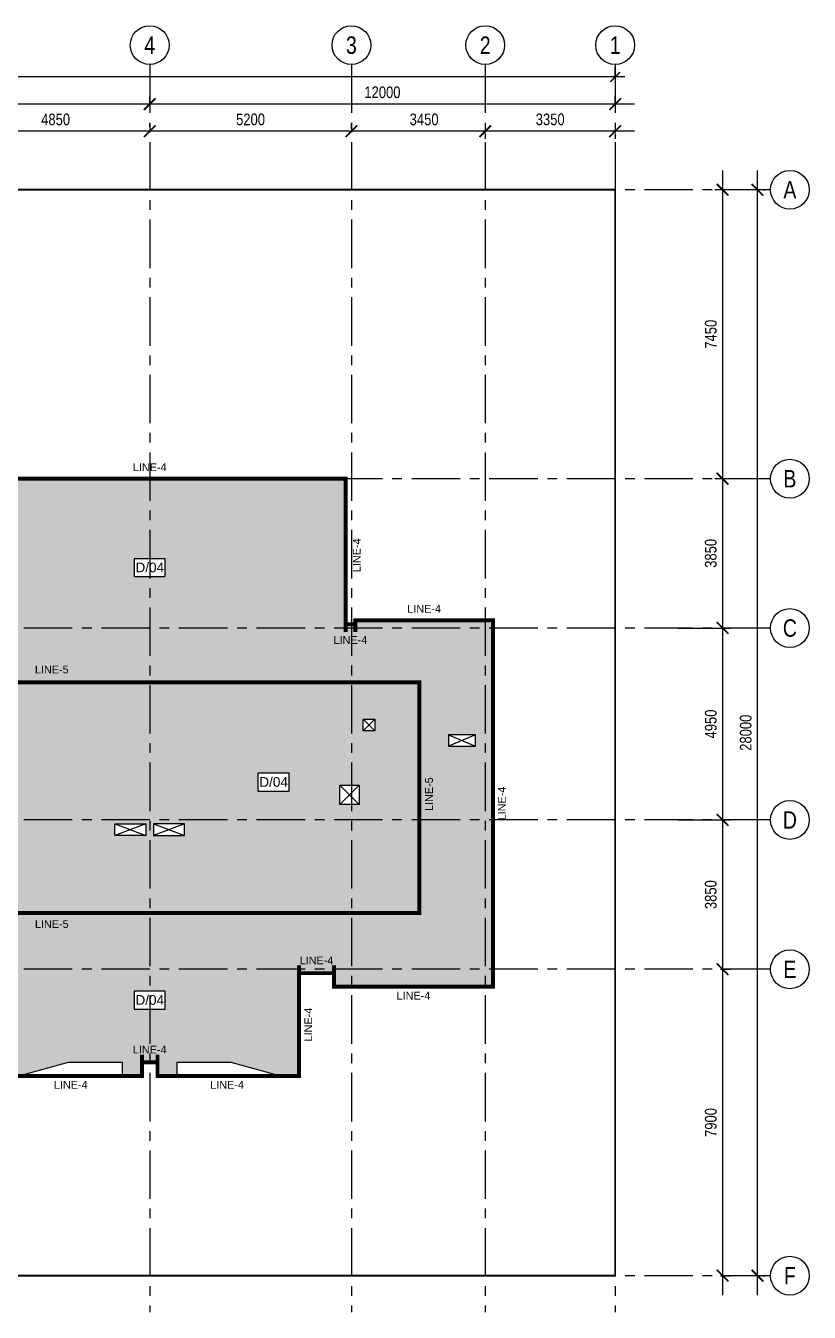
# Model space of a CAD drawing. Header units: metres. Extents: x -2 to 146, y -3 to 32.
# Drawn here: x 125.8 to 146, y -0.94 to 32.23 of the extents above; entities that cross this region are included whole.
import ezdxf
from ezdxf.enums import TextEntityAlignment as Align
from ezdxf.xclip import XClip

# ---------------------------------------------------------------- set-up
doc = ezdxf.new("R2010")
doc.units = ezdxf.units.M
doc.header["$XCLIPFRAME"] = 0
doc.header["$PDMODE"] = 34
doc.header["$PDSIZE"] = 0.1
for name, pattern in [('CENTER', [2, 1.25, -0.25, 0.25, -0.25]), ('HIDDEN', [0.375, 0.25, -0.125]), ('HIDDEN2', [0.1875, 0.125, -0.0625]), ('LAC-591-XREF-TH-A-GRID-125-4 6 8$0$CENTER', [2, 1.25, -0.25, 0.25, -0.25]), ('LAC-591-XREF-TH-A-PLOT$0$CENTER', [2, 1.25, -0.25, 0.25, -0.25]), ('LAC-591-XREF-TH-A-PLOT$0$DASHDOTX2', [2, 1, -0.5, 0, -0.5])]:
    doc.linetypes.add(name, pattern=pattern)
doc.layers.get('0').update_dxf_attribs({"linetype": 'CONTINUOUS'})
doc.layers.get('DEFPOINTS').update_dxf_attribs({"linetype": 'CONTINUOUS'})
for name, color, linetype in [('LAC-591-XREF-TH-A-GRID-125-4 6 8$0$15-GRID', 8, 'LAC-591-XREF-TH-A-GRID-125-4 6 8$0$CENTER'), ('LAC-591-XREF-TH-A-GRID-125-4 6 8$0$16-GRIDN', 2, 'CONTINUOUS'), ('LAC-591-XREF-TH-A-GRID-125-4 6 8$0$17-GRIDD', 5, 'CONTINUOUS'), ('LAC-591-XREF-TH-A-PLOT$0$29-PLOT LIMIT', 5, 'LAC-591-XREF-TH-A-PLOT$0$DASHDOTX2'), ('LAC-591-XREF-TH-A-PLOT-4$0$07-DIM', 23, 'CONTINUOUS'), ('LAC-591-XREF-TH-A-PLOT-4$0$17-GRIDD', 5, 'CONTINUOUS')]:
    doc.layers.add(name, color=color, linetype=linetype)
for name, color, linetype, true_color in [('S-LINE-4', 7, 'CONTINUOUS', 0x089614), ('S-LINE-5', 7, 'FENCELINE2', 0xb10bb1), ('S-LOAD-ROOF', 7, 'CONTINUOUS', 0x940000)]:
    doc.layers.add(name, color=color, linetype=linetype, true_color=true_color)
doc.styles.add('_ACM-G-TEXT', font='arial.ttf')
doc.styles.add('Arial_1', font='arial.ttf', dxfattribs={"height": 2.458832})
doc.styles.add('LAC-591-XREF-TH-A-GRID-125-4 6 8$0$GRID-DIM-NO', font='arial.ttf', dxfattribs={"width": 0.8})
doc.styles.add('LAC-591-XREF-TH-A-PLOT-4$0$GRID-DIM-NO', font='arial.ttf', dxfattribs={"width": 0.8})
doc.linetypes.add('FENCELINE2', pattern='A,0.25,-0.1,[132,ltypeshp.shx,S=0.1,R=0,X=-0.1,Y=0],-0.1,1', length=1.45)
doc.dimstyles.new('LAC-591-XREF-TH-A-GRID-125-4 6 8$0$GRID-DIM-100', dxfattribs={"dimtxt": 0.3, "dimasz": 0.3, "dimexe": 0.2, "dimexo": 0.2, "dimgap": 0.15, "dimtad": 1, "dimdec": 0, "dimlfac": 1000, "dimzin": 0, "dimdsep": 46, "dimtxsty": 'LAC-591-XREF-TH-A-GRID-125-4 6 8$0$GRID-DIM-NO', "dimblk": 'LAC-591-XREF-TH-A-GRID-125-4 6 8$0$_ARCHTICK', "dimcen": 0.5, "dimdle": 0.5, "dimclrt": 3, "dimazin": 0, "dimtfac": 1, "dimtdec": 0, "dimtix": 1, "dimtmove": 0, "dimatfit": 3, "dimfxl": 1, "dimtolj": 1, "dimtzin": 0, "dimarcsym": 0})
doc.dimstyles.new('LAC-591-XREF-TH-A-PLOT-4$0$GRID-DIM-100A', dxfattribs={"dimscale": 1.25, "dimtxt": 0.25, "dimasz": 0.2, "dimexe": 0.2, "dimexo": 0.2, "dimgap": 0.1, "dimtad": 1, "dimdec": 0, "dimlfac": 1000, "dimzin": 4, "dimdsep": 46, "dimtxsty": 'LAC-591-XREF-TH-A-PLOT-4$0$GRID-DIM-NO', "dimblk": 'LAC-591-XREF-TH-A-PLOT-4$0$_ARCHTICK', "dimcen": 0.5, "dimdle": 0.2, "dimclrt": 3, "dimadec": 5, "dimazin": 0, "dimtfac": 1, "dimtdec": 0, "dimtix": 1, "dimtmove": 0, "dimatfit": 3, "dimfxl": 0.5, "dimfxlon": 1, "dimtolj": 1, "dimtzin": 0, "dimarcsym": 0})

# ---------------------------------------------------------------- blocks, each defined once
blk = doc.blocks.new('LAC-591-XREF-TH-A-GRID-125-4 6 8$0$_ARCHTICK')
at = {"color": 0, "linetype": 'ByBlock', "ltscale": 30, "const_width": 0.15}
blk.add_lwpolyline([(-0.5, -0.5), (0.5, 0.5)], dxfattribs=at)
blk = doc.blocks.new('*D48')
at = {"layer": 'DEFPOINTS', "color": 0, "transparency": 16777216}
for p in [(37.65, 29.649), (41, 29.649), (37.65, 29.509)]:
    blk.add_point(p, dxfattribs=at)
at = {"layer": 'LAC-591-XREF-TH-A-GRID-125-4 6 8$0$17-GRIDD', "color": 0, "lineweight": -2, "transparency": 16777216}
for p, q in [((41.5, 29.509), (37.15, 29.509)), ((37.65, 29.449), (37.65, 29.309)), ((41, 29.449), (41, 29.309))]:
    blk.add_line(p, q, dxfattribs=at)
at = {"layer": 'LAC-591-XREF-TH-A-GRID-125-4 6 8$0$17-GRIDD', "color": 0, "lineweight": -2, "transparency": 16777216, "xscale": 0.3, "yscale": 0.3, "zscale": 0.3, "rotation": 180}
blk.add_blockref('LAC-591-XREF-TH-A-GRID-125-4 6 8$0$_ARCHTICK', (37.65, 29.509), dxfattribs=at)
at = {"layer": 'LAC-591-XREF-TH-A-GRID-125-4 6 8$0$17-GRIDD', "color": 0, "lineweight": -2, "transparency": 16777216, "xscale": 0.3, "yscale": 0.3, "zscale": 0.3}
blk.add_blockref('LAC-591-XREF-TH-A-GRID-125-4 6 8$0$_ARCHTICK', (41, 29.509), dxfattribs=at)
at = {"layer": 'LAC-591-XREF-TH-A-GRID-125-4 6 8$0$17-GRIDD', "color": 3, "transparency": 16777216, "insert": (39.325, 29.813), "char_height": 0.3, "attachment_point": 5, "style": 'LAC-591-XREF-TH-A-GRID-125-4 6 8$0$GRID-DIM-NO'}
blk.add_mtext('\\A1;3350', dxfattribs=at)
blk = doc.blocks.new('*D49')
at = {"layer": 'DEFPOINTS', "color": 0, "transparency": 16777216}
for p in [(37.65, 29.649), (34.2, 29.509), (34.2, 29.395)]:
    blk.add_point(p, dxfattribs=at)
at = {"layer": 'LAC-591-XREF-TH-A-GRID-125-4 6 8$0$17-GRIDD', "color": 0, "lineweight": -2, "transparency": 16777216}
for p, q in [((34.2, 29.595), (34.2, 29.709)), ((38.15, 29.509), (33.7, 29.509)), ((37.65, 29.449), (37.65, 29.309))]:
    blk.add_line(p, q, dxfattribs=at)
at = {"layer": 'LAC-591-XREF-TH-A-GRID-125-4 6 8$0$17-GRIDD', "color": 0, "lineweight": -2, "transparency": 16777216, "xscale": 0.3, "yscale": 0.3, "zscale": 0.3, "rotation": 180}
blk.add_blockref('LAC-591-XREF-TH-A-GRID-125-4 6 8$0$_ARCHTICK', (34.2, 29.509), dxfattribs=at)
at = {"layer": 'LAC-591-XREF-TH-A-GRID-125-4 6 8$0$17-GRIDD', "color": 0, "lineweight": -2, "transparency": 16777216, "xscale": 0.3, "yscale": 0.3, "zscale": 0.3}
blk.add_blockref('LAC-591-XREF-TH-A-GRID-125-4 6 8$0$_ARCHTICK', (37.65, 29.509), dxfattribs=at)
at = {"layer": 'LAC-591-XREF-TH-A-GRID-125-4 6 8$0$17-GRIDD', "color": 3, "transparency": 16777216, "insert": (36.075, 29.813), "char_height": 0.3, "attachment_point": 5, "style": 'LAC-591-XREF-TH-A-GRID-125-4 6 8$0$GRID-DIM-NO'}
blk.add_mtext('\\A1;3450', dxfattribs=at)
blk = doc.blocks.new('*D50')
at = {"layer": 'DEFPOINTS', "color": 0, "transparency": 16777216}
for p in [(29, 29.509), (29, 29.42), (34.2, 29.381)]:
    blk.add_point(p, dxfattribs=at)
at = {"layer": 'LAC-591-XREF-TH-A-GRID-125-4 6 8$0$17-GRIDD', "color": 0, "lineweight": -2, "transparency": 16777216}
for p, q in [((29, 29.62), (29, 29.709)), ((34.2, 29.581), (34.2, 29.709)), ((34.7, 29.509), (28.5, 29.509))]:
    blk.add_line(p, q, dxfattribs=at)
at = {"layer": 'LAC-591-XREF-TH-A-GRID-125-4 6 8$0$17-GRIDD', "color": 0, "lineweight": -2, "transparency": 16777216, "xscale": 0.3, "yscale": 0.3, "zscale": 0.3, "rotation": 180}
blk.add_blockref('LAC-591-XREF-TH-A-GRID-125-4 6 8$0$_ARCHTICK', (29, 29.509), dxfattribs=at)
at = {"layer": 'LAC-591-XREF-TH-A-GRID-125-4 6 8$0$17-GRIDD', "color": 0, "lineweight": -2, "transparency": 16777216, "xscale": 0.3, "yscale": 0.3, "zscale": 0.3}
blk.add_blockref('LAC-591-XREF-TH-A-GRID-125-4 6 8$0$_ARCHTICK', (34.2, 29.509), dxfattribs=at)
at = {"layer": 'LAC-591-XREF-TH-A-GRID-125-4 6 8$0$17-GRIDD', "color": 3, "transparency": 16777216, "insert": (31.6, 29.812), "char_height": 0.3, "attachment_point": 5, "style": 'LAC-591-XREF-TH-A-GRID-125-4 6 8$0$GRID-DIM-NO'}
blk.add_mtext('\\A1;5200', dxfattribs=at)
blk = doc.blocks.new('*D51')
at = {"layer": 'DEFPOINTS', "color": 0, "transparency": 16777216}
for p in [(24.15, 29.509), (24.15, 29.42), (29, 29.42)]:
    blk.add_point(p, dxfattribs=at)
at = {"layer": 'LAC-591-XREF-TH-A-GRID-125-4 6 8$0$17-GRIDD', "color": 0, "lineweight": -2, "transparency": 16777216}
for p, q in [((24.15, 29.62), (24.15, 29.709)), ((29, 29.62), (29, 29.709)), ((29.5, 29.509), (23.65, 29.509))]:
    blk.add_line(p, q, dxfattribs=at)
at = {"layer": 'LAC-591-XREF-TH-A-GRID-125-4 6 8$0$17-GRIDD', "color": 0, "lineweight": -2, "transparency": 16777216, "xscale": 0.3, "yscale": 0.3, "zscale": 0.3, "rotation": 180}
blk.add_blockref('LAC-591-XREF-TH-A-GRID-125-4 6 8$0$_ARCHTICK', (24.15, 29.509), dxfattribs=at)
at = {"layer": 'LAC-591-XREF-TH-A-GRID-125-4 6 8$0$17-GRIDD', "color": 0, "lineweight": -2, "transparency": 16777216, "xscale": 0.3, "yscale": 0.3, "zscale": 0.3}
blk.add_blockref('LAC-591-XREF-TH-A-GRID-125-4 6 8$0$_ARCHTICK', (29, 29.509), dxfattribs=at)
at = {"layer": 'LAC-591-XREF-TH-A-GRID-125-4 6 8$0$17-GRIDD', "color": 3, "transparency": 16777216, "insert": (26.575, 29.812), "char_height": 0.3, "attachment_point": 5, "style": 'LAC-591-XREF-TH-A-GRID-125-4 6 8$0$GRID-DIM-NO'}
blk.add_mtext('\\A1;4850', dxfattribs=at)
blk = doc.blocks.new('*D53')
at = {"layer": 'DEFPOINTS', "color": 0, "transparency": 16777216}
for p in [(29, 30.209), (29, 30.019), (41, 30.019)]:
    blk.add_point(p, dxfattribs=at)
at = {"layer": 'LAC-591-XREF-TH-A-GRID-125-4 6 8$0$17-GRIDD', "color": 0, "lineweight": -2, "transparency": 16777216}
for p, q in [((41.5, 30.209), (28.5, 30.209)), ((29, 30.219), (29, 30.409)), ((41, 30.219), (41, 30.409))]:
    blk.add_line(p, q, dxfattribs=at)
at = {"layer": 'LAC-591-XREF-TH-A-GRID-125-4 6 8$0$17-GRIDD', "color": 0, "lineweight": -2, "transparency": 16777216, "xscale": 0.3, "yscale": 0.3, "zscale": 0.3, "rotation": 180}
blk.add_blockref('LAC-591-XREF-TH-A-GRID-125-4 6 8$0$_ARCHTICK', (29, 30.209), dxfattribs=at)
at = {"layer": 'LAC-591-XREF-TH-A-GRID-125-4 6 8$0$17-GRIDD', "color": 0, "lineweight": -2, "transparency": 16777216, "xscale": 0.3, "yscale": 0.3, "zscale": 0.3}
blk.add_blockref('LAC-591-XREF-TH-A-GRID-125-4 6 8$0$_ARCHTICK', (41, 30.209), dxfattribs=at)
at = {"layer": 'LAC-591-XREF-TH-A-GRID-125-4 6 8$0$17-GRIDD', "color": 3, "transparency": 16777216, "insert": (35, 30.512), "char_height": 0.3, "attachment_point": 5, "style": 'LAC-591-XREF-TH-A-GRID-125-4 6 8$0$GRID-DIM-NO'}
blk.add_mtext('\\A1;12000', dxfattribs=at)
blk = doc.blocks.new('*D54')
at = {"layer": 'DEFPOINTS', "color": 0, "transparency": 16777216}
for p in [(20.5, 30.209), (29, 30.019), (20.5, 29.854)]:
    blk.add_point(p, dxfattribs=at)
at = {"layer": 'LAC-591-XREF-TH-A-GRID-125-4 6 8$0$17-GRIDD', "color": 0, "lineweight": -2, "transparency": 16777216}
for p, q in [((29.5, 30.209), (20, 30.209)), ((20.5, 30.054), (20.5, 30.409)), ((29, 30.219), (29, 30.409))]:
    blk.add_line(p, q, dxfattribs=at)
at = {"layer": 'LAC-591-XREF-TH-A-GRID-125-4 6 8$0$17-GRIDD', "color": 0, "lineweight": -2, "transparency": 16777216, "xscale": 0.3, "yscale": 0.3, "zscale": 0.3, "rotation": 180}
blk.add_blockref('LAC-591-XREF-TH-A-GRID-125-4 6 8$0$_ARCHTICK', (20.5, 30.209), dxfattribs=at)
at = {"layer": 'LAC-591-XREF-TH-A-GRID-125-4 6 8$0$17-GRIDD', "color": 0, "lineweight": -2, "transparency": 16777216, "xscale": 0.3, "yscale": 0.3, "zscale": 0.3}
blk.add_blockref('LAC-591-XREF-TH-A-GRID-125-4 6 8$0$_ARCHTICK', (29, 30.209), dxfattribs=at)
at = {"layer": 'LAC-591-XREF-TH-A-GRID-125-4 6 8$0$17-GRIDD', "color": 3, "transparency": 16777216, "insert": (25.091, 30.512), "char_height": 0.3, "attachment_point": 5, "style": 'LAC-591-XREF-TH-A-GRID-125-4 6 8$0$GRID-DIM-NO'}
blk.add_mtext('\\A1;8500', dxfattribs=at)
blk = doc.blocks.new('*D55')
at = {"layer": 'DEFPOINTS', "color": 0, "transparency": 16777216}
for p in [(44.693, 28), (43.77, 20.55), (44.693, 20.55)]:
    blk.add_point(p, dxfattribs=at)
at = {"layer": 'LAC-591-XREF-TH-A-GRID-125-4 6 8$0$17-GRIDD', "color": 0, "lineweight": -2, "transparency": 16777216}
for p, q in [((43.77, 28.5), (43.77, 20.05)), ((44.493, 28), (43.57, 28)), ((44.493, 20.55), (43.57, 20.55))]:
    blk.add_line(p, q, dxfattribs=at)
at = {"layer": 'LAC-591-XREF-TH-A-GRID-125-4 6 8$0$17-GRIDD', "color": 0, "lineweight": -2, "transparency": 16777216, "xscale": 0.3, "yscale": 0.3, "zscale": 0.3}
for p, rotation in [((43.77, 28), 90), ((43.77, 20.55), 270)]:
    blk.add_blockref('LAC-591-XREF-TH-A-GRID-125-4 6 8$0$_ARCHTICK', p, dxfattribs=dict(at, rotation=rotation))
at = {"layer": 'LAC-591-XREF-TH-A-GRID-125-4 6 8$0$17-GRIDD', "color": 3, "transparency": 16777216, "insert": (43.467, 24.275), "char_height": 0.3, "attachment_point": 5, "rotation": 90, "style": 'LAC-591-XREF-TH-A-GRID-125-4 6 8$0$GRID-DIM-NO'}
blk.add_mtext('\\A1;7450', dxfattribs=at)
blk = doc.blocks.new('*D56')
at = {"layer": 'DEFPOINTS', "color": 0, "transparency": 16777216}
for p in [(44.693, 20.55), (43.698, 16.7), (43.77, 16.7)]:
    blk.add_point(p, dxfattribs=at)
at = {"layer": 'LAC-591-XREF-TH-A-GRID-125-4 6 8$0$17-GRIDD', "color": 0, "lineweight": -2, "transparency": 16777216}
for p, q in [((43.77, 21.05), (43.77, 16.2)), ((44.493, 20.55), (43.57, 20.55)), ((43.898, 16.7), (43.97, 16.7))]:
    blk.add_line(p, q, dxfattribs=at)
at = {"layer": 'LAC-591-XREF-TH-A-GRID-125-4 6 8$0$17-GRIDD', "color": 0, "lineweight": -2, "transparency": 16777216, "xscale": 0.3, "yscale": 0.3, "zscale": 0.3}
for p, rotation in [((43.77, 20.55), 90), ((43.77, 16.7), 270)]:
    blk.add_blockref('LAC-591-XREF-TH-A-GRID-125-4 6 8$0$_ARCHTICK', p, dxfattribs=dict(at, rotation=rotation))
at = {"layer": 'LAC-591-XREF-TH-A-GRID-125-4 6 8$0$17-GRIDD', "color": 3, "transparency": 16777216, "insert": (43.466, 18.625), "char_height": 0.3, "attachment_point": 5, "rotation": 90, "style": 'LAC-591-XREF-TH-A-GRID-125-4 6 8$0$GRID-DIM-NO'}
blk.add_mtext('\\A1;3850', dxfattribs=at)
blk = doc.blocks.new('*D57')
at = {"layer": 'DEFPOINTS', "color": 0, "transparency": 16777216}
for p in [(42.421, 16.7), (42.421, 11.75), (43.77, 11.75)]:
    blk.add_point(p, dxfattribs=at)
at = {"layer": 'LAC-591-XREF-TH-A-GRID-125-4 6 8$0$17-GRIDD', "color": 0, "lineweight": -2, "transparency": 16777216}
for p, q in [((43.77, 17.2), (43.77, 11.25)), ((42.621, 16.7), (43.97, 16.7)), ((42.621, 11.75), (43.97, 11.75))]:
    blk.add_line(p, q, dxfattribs=at)
at = {"layer": 'LAC-591-XREF-TH-A-GRID-125-4 6 8$0$17-GRIDD', "color": 0, "lineweight": -2, "transparency": 16777216, "xscale": 0.3, "yscale": 0.3, "zscale": 0.3}
for p, rotation in [((43.77, 16.7), 90), ((43.77, 11.75), 270)]:
    blk.add_blockref('LAC-591-XREF-TH-A-GRID-125-4 6 8$0$_ARCHTICK', p, dxfattribs=dict(at, rotation=rotation))
at = {"layer": 'LAC-591-XREF-TH-A-GRID-125-4 6 8$0$17-GRIDD', "color": 3, "transparency": 16777216, "insert": (43.467, 14.225), "char_height": 0.3, "attachment_point": 5, "rotation": 90, "style": 'LAC-591-XREF-TH-A-GRID-125-4 6 8$0$GRID-DIM-NO'}
blk.add_mtext('\\A1;4950', dxfattribs=at)
blk = doc.blocks.new('*D58')
at = {"layer": 'DEFPOINTS', "color": 0, "transparency": 16777216}
for p in [(42.421, 11.75), (43.514, 7.9), (43.77, 7.9)]:
    blk.add_point(p, dxfattribs=at)
at = {"layer": 'LAC-591-XREF-TH-A-GRID-125-4 6 8$0$17-GRIDD', "color": 0, "lineweight": -2, "transparency": 16777216}
for p, q in [((43.77, 12.25), (43.77, 7.4)), ((42.621, 11.75), (43.97, 11.75)), ((43.714, 7.9), (43.97, 7.9))]:
    blk.add_line(p, q, dxfattribs=at)
at = {"layer": 'LAC-591-XREF-TH-A-GRID-125-4 6 8$0$17-GRIDD', "color": 0, "lineweight": -2, "transparency": 16777216, "xscale": 0.3, "yscale": 0.3, "zscale": 0.3}
for p, rotation in [((43.77, 11.75), 90), ((43.77, 7.9), 270)]:
    blk.add_blockref('LAC-591-XREF-TH-A-GRID-125-4 6 8$0$_ARCHTICK', p, dxfattribs=dict(at, rotation=rotation))
at = {"layer": 'LAC-591-XREF-TH-A-GRID-125-4 6 8$0$17-GRIDD', "color": 3, "transparency": 16777216, "insert": (43.466, 9.825), "char_height": 0.3, "attachment_point": 5, "rotation": 90, "style": 'LAC-591-XREF-TH-A-GRID-125-4 6 8$0$GRID-DIM-NO'}
blk.add_mtext('\\A1;3850', dxfattribs=at)
blk = doc.blocks.new('*D59')
at = {"layer": 'DEFPOINTS', "color": 0, "transparency": 16777216}
for p in [(43.514, 7.9), (43.514, 0), (43.77, 0)]:
    blk.add_point(p, dxfattribs=at)
at = {"layer": 'LAC-591-XREF-TH-A-GRID-125-4 6 8$0$17-GRIDD', "color": 0, "lineweight": -2, "transparency": 16777216}
for p, q in [((43.77, 8.4), (43.77, -0.5)), ((43.714, 7.9), (43.97, 7.9)), ((43.714, 0), (43.97, 0))]:
    blk.add_line(p, q, dxfattribs=at)
at = {"layer": 'LAC-591-XREF-TH-A-GRID-125-4 6 8$0$17-GRIDD', "color": 0, "lineweight": -2, "transparency": 16777216, "xscale": 0.3, "yscale": 0.3, "zscale": 0.3}
for p, rotation in [((43.77, 7.9), 90), ((43.77, 0), 270)]:
    blk.add_blockref('LAC-591-XREF-TH-A-GRID-125-4 6 8$0$_ARCHTICK', p, dxfattribs=dict(at, rotation=rotation))
at = {"layer": 'LAC-591-XREF-TH-A-GRID-125-4 6 8$0$17-GRIDD', "color": 3, "transparency": 16777216, "insert": (43.467, 3.95), "char_height": 0.3, "attachment_point": 5, "rotation": 90, "style": 'LAC-591-XREF-TH-A-GRID-125-4 6 8$0$GRID-DIM-NO'}
blk.add_mtext('\\A1;7900', dxfattribs=at)
blk = doc.blocks.new('*D60')
at = {"layer": 'DEFPOINTS', "color": 0, "transparency": 16777216}
for p in [(44.615, 28), (44.67, 28), (44.615, 0)]:
    blk.add_point(p, dxfattribs=at)
at = {"layer": 'LAC-591-XREF-TH-A-GRID-125-4 6 8$0$17-GRIDD', "color": 0, "lineweight": -2, "transparency": 16777216}
for p, q in [((44.67, -0.5), (44.67, 28.5)), ((44.815, 28), (44.87, 28)), ((44.815, 0), (44.87, 0))]:
    blk.add_line(p, q, dxfattribs=at)
at = {"layer": 'LAC-591-XREF-TH-A-GRID-125-4 6 8$0$17-GRIDD', "color": 0, "lineweight": -2, "transparency": 16777216, "xscale": 0.3, "yscale": 0.3, "zscale": 0.3}
for p, rotation in [((44.67, 28), 90), ((44.67, 0), 270)]:
    blk.add_blockref('LAC-591-XREF-TH-A-GRID-125-4 6 8$0$_ARCHTICK', p, dxfattribs=dict(at, rotation=rotation))
at = {"layer": 'LAC-591-XREF-TH-A-GRID-125-4 6 8$0$17-GRIDD', "color": 3, "transparency": 16777216, "insert": (44.367, 14), "char_height": 0.3, "attachment_point": 5, "rotation": 90, "style": 'LAC-591-XREF-TH-A-GRID-125-4 6 8$0$GRID-DIM-NO'}
blk.add_mtext('\\A1;28000', dxfattribs=at)
blk = doc.blocks.new('LAC-591-XREF-TH-A-GRID-125-4 6 8$0$GRID-NO')
at = {"layer": 'LAC-591-XREF-TH-A-GRID-125-4 6 8$0$16-GRIDN', "color": 5, "linetype": 'Continuous'}
blk.add_circle((0, 0.5), 0.5, dxfattribs=at)
at = {"layer": 'LAC-591-XREF-TH-A-GRID-125-4 6 8$0$16-GRIDN', "style": 'LAC-591-XREF-TH-A-GRID-125-4 6 8$0$GRID-DIM-NO', "width": 0.8}
blk.add_attdef('NO.', text='', height=0.45, dxfattribs=at).set_placement((0, 0.5), align=Align.MIDDLE)
blk = doc.blocks.new('LAC-591-XREF-TH-A-PLOT-4$0$_ARCHTICK')
at = {"color": 0, "linetype": 'ByBlock', "ltscale": 30, "const_width": 0.15}
blk.add_lwpolyline([(-0.5, -0.5), (0.5, 0.5)], dxfattribs=at)
blk = doc.blocks.new('*D27')
at = {"layer": 'DEFPOINTS', "color": 0, "transparency": 16777216}
for p in [(0, 30.909), (0, 30.725), (41, 30.725)]:
    blk.add_point(p, dxfattribs=at)
at = {"layer": 'LAC-591-XREF-TH-A-PLOT-4$0$17-GRIDD', "color": 0, "lineweight": -2, "transparency": 16777216}
for p, q in [((41.25, 30.909), (-0.25, 30.909)), ((0, 30.909), (0, 31.159)), ((41, 30.909), (41, 31.159))]:
    blk.add_line(p, q, dxfattribs=at)
at = {"layer": 'LAC-591-XREF-TH-A-PLOT-4$0$17-GRIDD', "color": 0, "lineweight": -2, "transparency": 16777216, "xscale": 0.25, "yscale": 0.25, "zscale": 0.25, "rotation": 180}
blk.add_blockref('LAC-591-XREF-TH-A-PLOT-4$0$_ARCHTICK', (0, 30.909), dxfattribs=at)
at = {"layer": 'LAC-591-XREF-TH-A-PLOT-4$0$17-GRIDD', "color": 0, "lineweight": -2, "transparency": 16777216, "xscale": 0.25, "yscale": 0.25, "zscale": 0.25}
blk.add_blockref('LAC-591-XREF-TH-A-PLOT-4$0$_ARCHTICK', (41, 30.909), dxfattribs=at)
at = {"layer": 'LAC-591-XREF-TH-A-PLOT-4$0$17-GRIDD', "color": 3, "transparency": 16777216, "insert": (19.42, 31.194), "char_height": 0.3125, "attachment_point": 5, "style": 'LAC-591-XREF-TH-A-PLOT-4$0$GRID-DIM-NO'}
blk.add_mtext('\\A1;41000', dxfattribs=at)
blk = doc.blocks.new('LAC-591-XREF-TH-A-PLOT')
at = {"layer": 'LAC-591-XREF-TH-A-PLOT$0$29-PLOT LIMIT', "linetype": 'LAC-591-XREF-TH-A-PLOT$0$CENTER', "const_width": 0.05}
blk.add_lwpolyline([(0, 0), (41, 0), (41, 28), (0, 28)], close=True, dxfattribs=at)
blk = doc.blocks.new('LAC-591-XREF-TH-A-GRID-125-4 6 8')
at = {"layer": 'LAC-591-XREF-TH-A-GRID-125-4 6 8$0$15-GRID'}
for p, q in [((29, 31.2295), (29, -0.943)), ((34.2, 31.2295), (34.2, -0.943)), ((37.65, 31.2295), (37.65, -0.943)), ((41, 31.2295), (41, -0.943)), ((45.0044, 28), (-35, 28)), ((45.0044, 20.55), (-35, 20.55)), ((45.0044, 16.7), (-35, 16.7)), ((45.0044, 11.75), (-35, 11.75)), ((45.0044, 7.9), (-35, 7.9)), ((45.0044, 0), (-35, 0))]:
    blk.add_line(p, q, dxfattribs=at)
at = {"layer": 'LAC-591-XREF-TH-A-GRID-125-4 6 8$0$16-GRIDN'}
for p, values in [((29, 31.2295), {'NO.': '4'}), ((34.2, 31.2295), {'NO.': '3'}), ((37.65, 31.2295), {'NO.': '2'}), ((41, 31.2295), {'NO.': '1'}), ((45.5044, 27.5), {'NO.': 'A'}), ((45.5044, 20.05), {'NO.': 'B'}), ((45.5044, 16.2), {'NO.': 'C'}), ((45.5044, 11.25), {'NO.': 'D'}), ((45.5044, 7.4), {'NO.': 'E'}), ((45.5044, -0.5), {'NO.': 'F'})]:
    blk.add_blockref('LAC-591-XREF-TH-A-GRID-125-4 6 8$0$GRID-NO', p, dxfattribs=at).add_auto_attribs(values)
at = {"layer": 'LAC-591-XREF-TH-A-GRID-125-4 6 8$0$17-GRIDD'}
for base, p1, p2, picture, middle in [((20.5, 30.2093), (29, 30.0189), (20.5, 29.8544), '*D54', (25.0909, 30.2093)), ((29, 30.2093), (41, 30.0189), (29, 30.0189), '*D53', (35, 30.2093)), ((34.2, 29.5093), (37.65, 29.6486), (34.2, 29.3953), '*D49', (36.0754, 29.5093))]:
    dim = blk.add_linear_dim(base=base, p1=p1, p2=p2, dimstyle='LAC-591-XREF-TH-A-GRID-125-4 6 8$0$GRID-DIM-100', dxfattribs=at)
    dim.commit()
    dim.dimension.update_dxf_attribs({"geometry": picture, "text_midpoint": middle, "dimtype": 128})
for base, p1, p2, picture, middle in [((24.15, 29.5093), (29, 29.4199), (24.15, 29.4199), '*D51', (26.575, 29.8125)), ((29, 29.5093), (34.2, 29.3809), (29, 29.4199), '*D50', (31.6, 29.8125)), ((37.65, 29.5093), (41, 29.6486), (37.65, 29.6486), '*D48', (39.325, 29.8126))]:
    dim = blk.add_linear_dim(base=base, p1=p1, p2=p2, dimstyle='LAC-591-XREF-TH-A-GRID-125-4 6 8$0$GRID-DIM-100', dxfattribs=at)
    dim.commit()
    dim.dimension.update_dxf_attribs({"geometry": picture, "text_midpoint": middle})
for base, p1, p2, picture, middle in [((43.7697, 20.55), (44.6933, 28), (44.6933, 20.55), '*D55', (43.4666, 24.275)), ((44.6697, 28), (44.6149, 0), (44.6149, 28), '*D60', (44.3666, 14)), ((43.7697, 16.7), (44.6933, 20.55), (43.6978, 16.7), '*D56', (43.4665, 18.625)), ((43.7697, 11.75), (42.4209, 16.7), (42.4209, 11.75), '*D57', (43.4666, 14.225)), ((43.7697, 7.9), (42.4209, 11.75), (43.5137, 7.9), '*D58', (43.4665, 9.825)), ((43.7697, 0), (43.5137, 7.9), (43.5137, 0), '*D59', (43.4666, 3.95))]:
    dim = blk.add_linear_dim(base=base, p1=p1, p2=p2, angle=90, dimstyle='LAC-591-XREF-TH-A-GRID-125-4 6 8$0$GRID-DIM-100', dxfattribs=at)
    dim.commit()
    dim.dimension.update_dxf_attribs({"geometry": picture, "text_midpoint": middle})
blk = doc.blocks.new('LAC-591-XREF-TH-A-PLOT-4')
at = {"layer": 'LAC-591-XREF-TH-A-PLOT-4$0$07-DIM'}
ref = blk.add_blockref('LAC-591-XREF-TH-A-GRID-125-4 6 8', (0, 0), dxfattribs=at)
XClip(ref).set_block_clipping_path([(10.9563412516, -1.4104157728), (46.3088931163, 33.5085570195)])
at = {"layer": 'LAC-591-XREF-TH-A-PLOT-4$0$17-GRIDD'}
dim = blk.add_linear_dim(base=(0, 30.9093), p1=(41, 30.7246), p2=(0, 30.7246), dimstyle='LAC-591-XREF-TH-A-PLOT-4$0$GRID-DIM-100A', dxfattribs=at)
dim.commit()
dim.dimension.update_dxf_attribs({"geometry": '*D27', "text_midpoint": (19.4204, 30.9093), "dimtype": 128})

msp = doc.modelspace()

# ---------------------------------------------------------------- hatches: boundary and pattern name
at = {"layer": 'S-LOAD-ROOF'}
h = msp.add_hatch(dxfattribs=at)
h.set_pattern_fill('HONEY', color=256, scale=0.075)
h.set_pattern_definition([(0, (137.85, 7.45), (0.3571875, 0.2062223), [0.238125, -0.47625]), (120, (137.85, 7.45), (-0.3571875, 0.2062223), [0.238125, -0.47625]), (60, (137.85, 7.45), (8e-10, 0.4124446), [-0.47625, 0.238125])])
h.paths.add_polyline_path([(117.3, 16.9), (117.3, 16.8), (117.05, 16.8), (117.05, 20.55), (106.95, 20.55), (106.95, 16.8), (106.7, 16.8), (106.7, 16.9), (103.15, 16.9), (103.15, 7.45), (107.25, 7.45), (107.25, 7.8), (108.15, 7.8), (108.15, 5.15), (108.65, 5.15), (109.9, 5.5), (111.3, 5.5), (111.3, 5.15), (111.8, 5.15), (111.8, 5.5), (112.2, 5.5), (112.2, 5.15), (112.7, 5.15), (112.7, 5.5), (114.097, 5.5), (115.35, 5.15), (115.85, 5.15), (115.85, 7.8), (116.75, 7.8), (116.75, 7.45), (120.4, 7.45), (120.4, 7.8), (120.6, 7.8), (120.6, 7.45), (124.25, 7.45), (124.25, 7.8), (125.15, 7.8), (125.15, 5.15), (125.65, 5.15), (126.9, 5.5), (128.3, 5.5), (128.3, 5.15), (128.8, 5.15), (128.8, 5.5), (129.2, 5.5), (129.2, 5.15), (129.7, 5.15), (129.7, 5.5), (131.097, 5.5), (132.35, 5.15), (132.85, 5.15), (132.85, 7.8), (133.75, 7.8), (133.75, 7.45), (137.85, 7.45), (137.85, 16.9), (134.3, 16.9), (134.3, 16.8), (134.05, 16.8), (134.05, 20.55), (123.95, 20.55), (123.95, 16.8), (123.7, 16.8), (123.7, 16.9)])
h.paths.add_polyline_path([(117.8, 14.35), (117.8, 14.05), (117.5, 14.05), (117.5, 14.35)], flags=16)
h.paths.add_polyline_path([(119.6, 13.95), (120.4, 13.95), (120.4, 13.65), (119.6, 13.65)], flags=16)
h.paths.add_polyline_path([(120.6, 13.95), (121.4, 13.95), (121.4, 13.65), (120.6, 13.65)], flags=16)
h.paths.add_polyline_path([(117.4, 12.65), (117.4, 12.15), (116.9, 12.15), (116.9, 12.65)], flags=16)
h.paths.add_polyline_path([(123.2, 14.35), (123.5, 14.35), (123.5, 14.05), (123.2, 14.05)], flags=16)
h.paths.add_polyline_path([(123.6, 12.65), (124.1, 12.65), (124.1, 12.15), (123.6, 12.15)], flags=16)
h.paths.add_polyline_path([(116.356, 12.956), (116.356, 12.492), (115.55, 12.492), (115.55, 12.956)], flags=16)
h.paths.add_polyline_path([(128.597, 18.024), (128.597, 18.487), (129.403, 18.487), (129.403, 18.024)], flags=16)
h.paths.add_polyline_path([(112.9, 11.65), (112.9, 11.35), (112.1, 11.35), (112.1, 11.65)], flags=16)
h.paths.add_polyline_path([(111.9, 11.65), (111.9, 11.35), (111.1, 11.35), (111.1, 11.65)], flags=16)
h.paths.add_polyline_path([(124.644, 12.956), (125.45, 12.956), (125.45, 12.492), (124.644, 12.492)], flags=16)
h.paths.add_polyline_path([(112.403, 18.024), (111.597, 18.024), (111.597, 18.487), (112.403, 18.487)], flags=16)
h.paths.add_polyline_path([(128.1, 11.65), (128.9, 11.65), (128.9, 11.35), (128.1, 11.35)], flags=16)
h.paths.add_polyline_path([(109.21, 12.956), (109.21, 12.492), (108.405, 12.492), (108.405, 12.956)], flags=16)
h.paths.add_polyline_path([(129.1, 11.65), (129.9, 11.65), (129.9, 11.35), (129.1, 11.35)], flags=16)
h.paths.add_polyline_path([(107.1, 12.65), (107.1, 12.15), (106.6, 12.15), (106.6, 12.65)], flags=16)
h.paths.add_polyline_path([(106.5, 14.35), (106.5, 14.05), (106.2, 14.05), (106.2, 14.35)], flags=16)
h.paths.add_polyline_path([(104.3, 13.95), (104.3, 13.65), (103.6, 13.65), (103.6, 13.95)], flags=16)
h.paths.add_polyline_path([(131.79, 12.956), (132.595, 12.956), (132.595, 12.492), (131.79, 12.492)], flags=16)
h.paths.add_polyline_path([(133.9, 12.65), (134.4, 12.65), (134.4, 12.15), (133.9, 12.15)], flags=16)
h.paths.add_polyline_path([(134.5, 14.35), (134.8, 14.35), (134.8, 14.05), (134.5, 14.05)], flags=16)
h.paths.add_polyline_path([(136.7, 13.95), (137.4, 13.95), (137.4, 13.65), (136.7, 13.65)], flags=16)
h.paths.add_polyline_path([(131.762, 12.537), (132.629, 12.537), (132.629, 12.924), (131.762, 12.924)], flags=24)
h.paths.add_polyline_path([(124.616, 12.537), (125.483, 12.537), (125.483, 12.924), (124.616, 12.924)], flags=24)
h.paths.add_polyline_path([(108.383, 12.537), (109.25, 12.537), (109.25, 12.924), (108.383, 12.924)], flags=24)
h.paths.add_polyline_path([(115.529, 12.537), (116.396, 12.537), (116.396, 12.924), (115.529, 12.924)], flags=24)
h.paths.add_polyline_path([(128.569, 18.068), (129.436, 18.068), (129.436, 18.456), (128.569, 18.456)], flags=24)
h.paths.add_polyline_path([(111.576, 18.068), (112.443, 18.068), (112.443, 18.456), (111.576, 18.456)], flags=24)
h.paths.add_polyline_path([(129.403, 7.335), (128.597, 7.335), (128.597, 6.872), (129.403, 6.872)], flags=16)
h.paths.add_polyline_path([(111.597, 7.335), (112.403, 7.335), (112.403, 6.872), (111.597, 6.872)], flags=16)

# ---------------------------------------------------------------- linework, layer by layer
at = {"layer": 'S-LINE-4', "linetype": 'HIDDEN', "lineweight": 0, "const_width": 0.1}
for points in [[(134.05, 16.6), (134.05, 20.55), (123.95, 20.55), (123.95, 16.6)], [(133.75, 8), (133.75, 7.45), (137.85, 7.45), (137.85, 16.9), (134.3, 16.9), (134.3, 16.6)], [(134.3, 16.8), (134.05, 16.8)], [(125.15, 8), (125.15, 5.15), (128.8, 5.15), (128.8, 5.7)], [(129.2, 5.7), (129.2, 5.15), (132.85, 5.15), (132.85, 8)], [(133.75, 7.8), (132.85, 7.8)]]:
    msp.add_lwpolyline(points, dxfattribs=at)
at = {"layer": 'S-LINE-4', "linetype": 'FENCELINE2', "ltscale": 0.6, "const_width": 0.1}
msp.add_lwpolyline([(129.2, 5.5), (128.8, 5.5)], dxfattribs=at)
at = {"layer": 'S-LINE-5', "linetype": 'FENCELINE2', "lineweight": 0, "ltscale": 0.6, "const_width": 0.1}
msp.add_lwpolyline([(105.05, 15.3), (135.95, 15.3), (135.95, 9.35), (105.05, 9.35)], close=True, dxfattribs=at)
at = {"layer": 'S-LOAD-ROOF'}
for p, q in [((134.8, 14.35), (134.5, 14.05)), ((134.5, 14.35), (134.8, 14.05)), ((137.4, 13.95), (136.7, 13.65)), ((136.7, 13.95), (137.4, 13.65)), ((134.4, 12.65), (133.9, 12.15)), ((133.9, 12.65), (134.4, 12.15)), ((128.9, 11.65), (128.1, 11.35)), ((128.1, 11.65), (128.9, 11.35)), ((129.9, 11.65), (129.1, 11.35)), ((129.1, 11.65), (129.9, 11.35))]:
    msp.add_line(p, q, dxfattribs=at)
msp.add_lwpolyline([(123.95, 20.55), (134.05, 20.55), (134.05, 16.8), (134.3, 16.8), (134.3, 16.9), (137.85, 16.9), (137.85, 7.45), (133.75, 7.45), (133.75, 7.8), (132.85, 7.8), (132.85, 5.15), (132.35, 5.15), (131.097, 5.5), (129.7, 5.5), (129.7, 5.15), (129.2, 5.15), (129.2, 5.5), (128.8, 5.5), (128.8, 5.15), (128.3, 5.15), (128.3, 5.5), (126.9, 5.5), (125.65, 5.15)], dxfattribs=at)
at = {"layer": 'S-LOAD-ROOF', "color": 7}
for points in [[(129.403, 18.487), (128.597, 18.487), (128.597, 18.024), (129.403, 18.024)], [(129.403, 18.487), (128.597, 18.487), (128.597, 18.024), (129.403, 18.024)], [(132.595, 12.956), (131.79, 12.956), (131.79, 12.492), (132.595, 12.492)], [(132.595, 12.956), (131.79, 12.956), (131.79, 12.492), (132.595, 12.492)], [(129.403, 7.335), (128.597, 7.335), (128.597, 6.872), (129.403, 6.872)], [(129.403, 7.335), (128.597, 7.335), (128.597, 6.872), (129.403, 6.872)]]:
    msp.add_lwpolyline(points, close=True, dxfattribs=at)
at = {"layer": 'S-LOAD-ROOF'}
for points in [[(134.5, 14.35), (134.8, 14.35), (134.8, 14.05), (134.5, 14.05)], [(136.7, 13.65), (137.4, 13.65), (137.4, 13.95), (136.7, 13.95)], [(134.4, 12.15), (133.9, 12.15), (133.9, 12.65), (134.4, 12.65)], [(128.9, 11.35), (128.1, 11.35), (128.1, 11.65), (128.9, 11.65)], [(129.1, 11.35), (129.9, 11.35), (129.9, 11.65), (129.1, 11.65)]]:
    msp.add_lwpolyline(points, close=True, dxfattribs=at)

# ---------------------------------------------------------------- block references
at = {"color": 1}
for name in ['LAC-591-XREF-TH-A-PLOT-4', 'LAC-591-XREF-TH-A-PLOT']:
    msp.add_blockref(name, (100, 0), dxfattribs=at)

# ---------------------------------------------------------------- texts
at = {"layer": 'S-LINE-4', "color": 7, "linetype": 'HIDDEN', "lineweight": 0, "style": 'Arial_1'}
for rotation, p in [(360, (129, 20.685)), (90, (134.499, 18.575))]:
    msp.add_text('LINE-4', height=0.2, rotation=rotation, dxfattribs=at).set_placement(p, align=Align.BOTTOM_CENTER)
at = {"layer": 'S-LINE-4', "color": 7, "linetype": 'CENTER', "lineweight": 0, "ltscale": 0.5, "style": 'Arial_1'}
for rotation, p in [(360, (136.075, 17.035)), (90, (138.238, 12.175)), (360, (135.8, 7.061))]:
    msp.add_text('LINE-4', height=0.2, rotation=rotation, dxfattribs=at).set_placement(p, align=Align.BOTTOM_CENTER)
at = {"layer": 'S-LINE-4', "color": 7, "linetype": 'FENCELINE2', "ltscale": 0.6, "style": 'Arial_1'}
for p in [(134.175, 16.23), (133.3, 7.97), (129, 5.67)]:
    msp.add_text('LINE-4', height=0.2, rotation=360, dxfattribs=at).set_placement(p, align=Align.BOTTOM_CENTER)
at = {"layer": 'S-LINE-4', "color": 7, "linetype": 'HIDDEN2', "lineweight": 0, "ltscale": 2, "style": 'Arial_1'}
for rotation, p in [(90, (133.247, 6.475)), (360, (126.965, 4.761)), (360, (130.996, 4.761))]:
    msp.add_text('LINE-4', height=0.2, rotation=rotation, dxfattribs=at).set_placement(p, align=Align.BOTTOM_CENTER)
at = {"layer": 'S-LINE-5', "color": 7, "linetype": 'FENCELINE2', "lineweight": 0, "ltscale": 0.6, "style": 'Arial_1'}
for rotation, p in [(360, (126.476, 15.47)), (90, (136.361, 12.416)), (360, (126.476, 8.907))]:
    msp.add_text('LINE-5', height=0.2, rotation=rotation, dxfattribs=at).set_placement(p, align=Align.BOTTOM_CENTER)
at = {"layer": 'S-LOAD-ROOF', "color": 7, "style": '_ACM-G-TEXT'}
for p in [(128.634, 18.137), (128.634, 18.137), (131.826, 12.606), (131.826, 12.606), (128.634, 6.985), (128.634, 6.985)]:
    msp.add_text('D/04', height=0.25, dxfattribs=at).set_placement(p)

doc.saveas('drawing.dxf')
